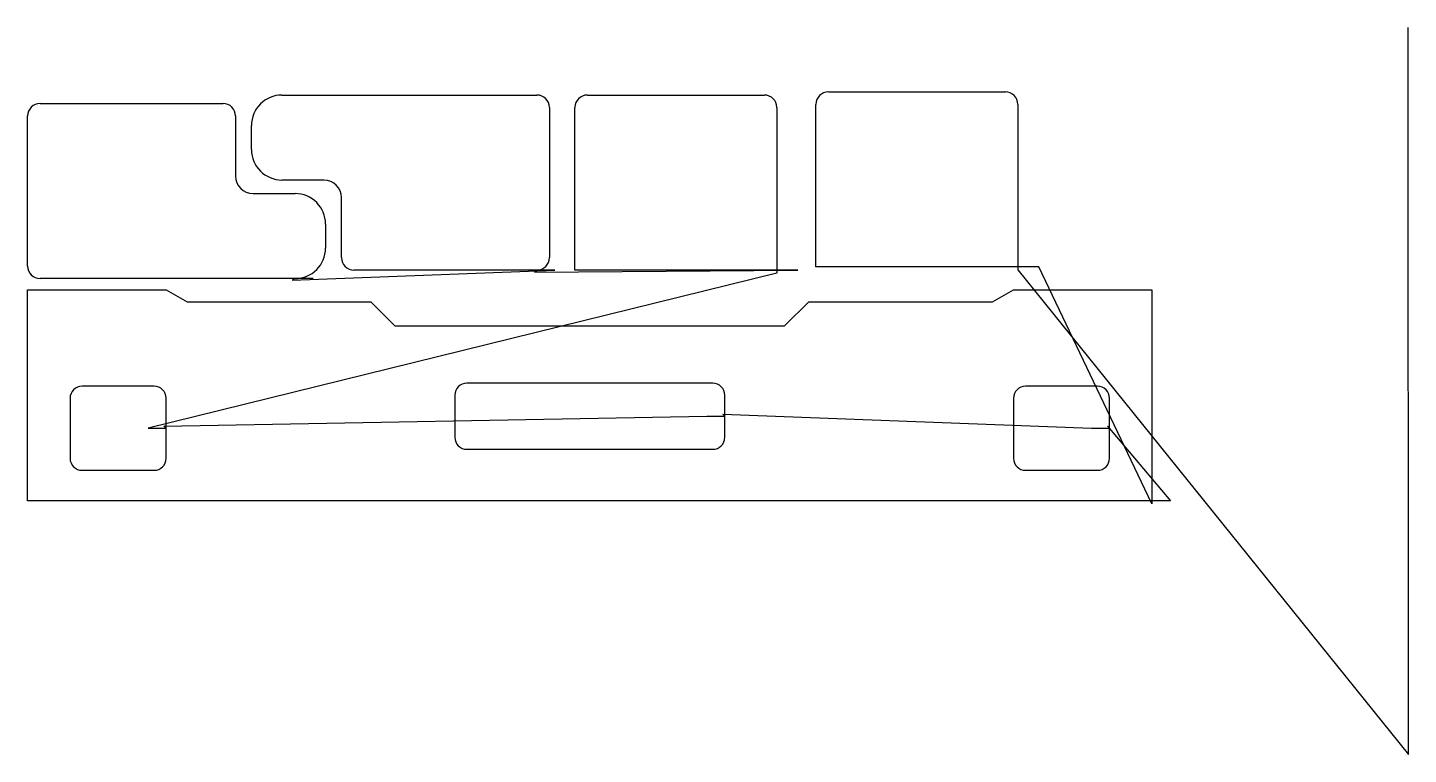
# Model space of a CAD drawing. Header units: metres. Extents: x 19 to 2320, y 1310 to 2520.
import ezdxf

# ---------------------------------------------------------------- set-up
doc = ezdxf.new("R2010")
doc.units = ezdxf.units.M

msp = doc.modelspace()

# ---------------------------------------------------------------- linework, layer by layer
at = {"layer": 'TOOL_0'}
for p, q in [((2320.014, 2518.999), (2320.014, 2519.999)), ((2320.199, 1309.706), (2320.014, 2518.999)), ((40.233, 2393.603), (345.233, 2393.603)), ((443.171, 2407.73), (868.171, 2407.73)), ((952.171, 2407.729), (1247.171, 2407.729)), ((1353.794, 2412.962), (1648.794, 2412.962)), ((19.483, 2122.853), (19.483, 2372.853)), ((365.983, 2372.853), (365.983, 2272.853)), ((888.921, 2386.98), (888.921, 2136.98)), ((931.421, 2116.229), (931.421, 2386.979)), ((1267.921, 2386.979), (1267.921, 2116.229)), ((1333.044, 2121.462), (1333.044, 2392.212)), ((1669.544, 2392.212), (1669.544, 2121.462)), ((392.421, 2316.98), (392.421, 2356.98)), ((513.171, 2266.23), (443.171, 2266.23)), ((395.233, 2243.603), (465.233, 2243.603)), ((542.421, 2136.98), (542.421, 2236.98)), ((515.983, 2192.853), (515.983, 2152.853)), ((1669.544, 2121.462), (1333.044, 2121.462)), ((1704.544, 2121.462), (1669.544, 2121.462)), ((1669.544, 2121.462), (1669.544, 2116.462)), ((1892.981, 1726.828), (1704.544, 2121.462)), ((465.233, 2102.103), (40.233, 2102.103)), ((1267.921, 2111.229), (220.233, 1852.754)), ((460.242, 2099.345), (897.899, 2116.23)), ((465.233, 2102.103), (460.242, 2099.345)), ((495.292, 2102.103), (465.233, 2102.103)), ((868.171, 2116.23), (563.171, 2116.23)), ((868.171, 2116.23), (863.971, 2112.856)), ((863.971, 2112.856), (1302.921, 2116.229)), ((897.899, 2116.23), (868.171, 2116.23)), ((1267.921, 2116.229), (931.421, 2116.229)), ((1302.921, 2116.229), (1267.921, 2116.229)), ((1267.921, 2116.229), (1267.921, 2111.229)), ((1669.544, 2116.462), (2320.199, 1309.706)), ((19.48, 1732.004), (19.48, 2083.504)), ((19.48, 2083.504), (250.431, 2083.504)), ((250.431, 2083.504), (285.072, 2063.504)), ((1627.389, 2063.504), (1662.03, 2083.504)), ((1662.03, 2083.504), (1892.981, 2083.504)), ((1892.981, 2083.504), (1892.981, 1732.004)), ((285.072, 2063.504), (591.541, 2063.504)), ((591.541, 2063.504), (631.541, 2023.504)), ((1280.92, 2023.504), (1320.92, 2063.504)), ((1320.92, 2063.504), (1627.389, 2063.504)), ((631.541, 2023.504), (1280.92, 2023.504)), ((230.233, 1922.754), (110.233, 1922.754)), ((1161.232, 1927.754), (751.232, 1927.754)), ((1802.231, 1922.754), (1682.231, 1922.754)), ((90.233, 1902.754), (90.233, 1802.754)), ((250.233, 1852.754), (250.233, 1902.754)), ((731.232, 1907.754), (731.232, 1837.754)), ((1181.232, 1872.754), (1181.232, 1907.754)), ((1662.231, 1902.754), (1662.231, 1802.754)), ((1822.231, 1852.754), (1822.231, 1902.754)), ((246.697, 1856.29), (1151.232, 1872.754)), ((1151.232, 1872.754), (1181.232, 1872.754)), ((1181.232, 1872.754), (1177.696, 1876.29)), ((1177.696, 1876.29), (1792.231, 1852.754)), ((1181.232, 1837.754), (1181.232, 1872.754)), ((220.233, 1852.754), (250.233, 1852.754)), ((250.233, 1852.754), (246.697, 1856.29)), ((250.233, 1802.754), (250.233, 1852.754)), ((1792.231, 1852.754), (1822.231, 1852.754)), ((1822.231, 1852.754), (1818.695, 1856.29)), ((1818.695, 1856.29), (1923.955, 1732.004)), ((1822.231, 1802.754), (1822.231, 1852.754)), ((751.232, 1817.754), (1161.232, 1817.754)), ((110.233, 1782.754), (230.233, 1782.754)), ((1682.231, 1782.754), (1802.231, 1782.754)), ((1892.98, 1732.004), (19.48, 1732.004)), ((1923.955, 1732.004), (1892.98, 1732.004)), ((1892.981, 1732.004), (1892.981, 1726.828))]:
    msp.add_line(p, q, dxfattribs=at)
for centre, radius, start, end in [((40.233, 2372.853), 20.75, 90, 180), ((345.233, 2372.853), 20.75, 0, 90), ((443.171, 2356.98), 50.75, 90, 180), ((868.171, 2386.98), 20.75, 0, 90), ((952.171, 2386.979), 20.75, 90, 180), ((1247.171, 2386.979), 20.75, 0, 90), ((1353.794, 2392.212), 20.75, 90, 180), ((1648.794, 2392.212), 20.75, 0, 90), ((443.171, 2316.98), 50.75, 180, 270), ((395.233, 2272.853), 29.25, 180, 270), ((513.171, 2236.98), 29.25, 0, 90), ((465.233, 2192.853), 50.75, 0, 90), ((465.233, 2152.853), 50.75, 270, 0), ((40.233, 2122.853), 20.75, 180, 270), ((563.171, 2136.98), 20.75, 180, 270), ((868.171, 2136.98), 20.75, 270, 0), ((110.233, 1902.754), 20, 90, 180), ((230.233, 1902.754), 20, 0, 90), ((751.232, 1907.754), 20, 90, 180), ((1161.232, 1907.754), 20, 0, 90), ((1682.231, 1902.754), 20, 90, 180), ((1802.231, 1902.754), 20, 0, 90), ((751.232, 1837.754), 20, 180, 270), ((1161.232, 1837.754), 20, 270, 0), ((110.233, 1802.754), 20, 180, 270), ((230.233, 1802.754), 20, 270, 0), ((1682.231, 1802.754), 20, 180, 270), ((1802.231, 1802.754), 20, 270, 0)]:
    msp.add_arc(centre, radius, start, end, dxfattribs=at)

doc.saveas('drawing.dxf')
